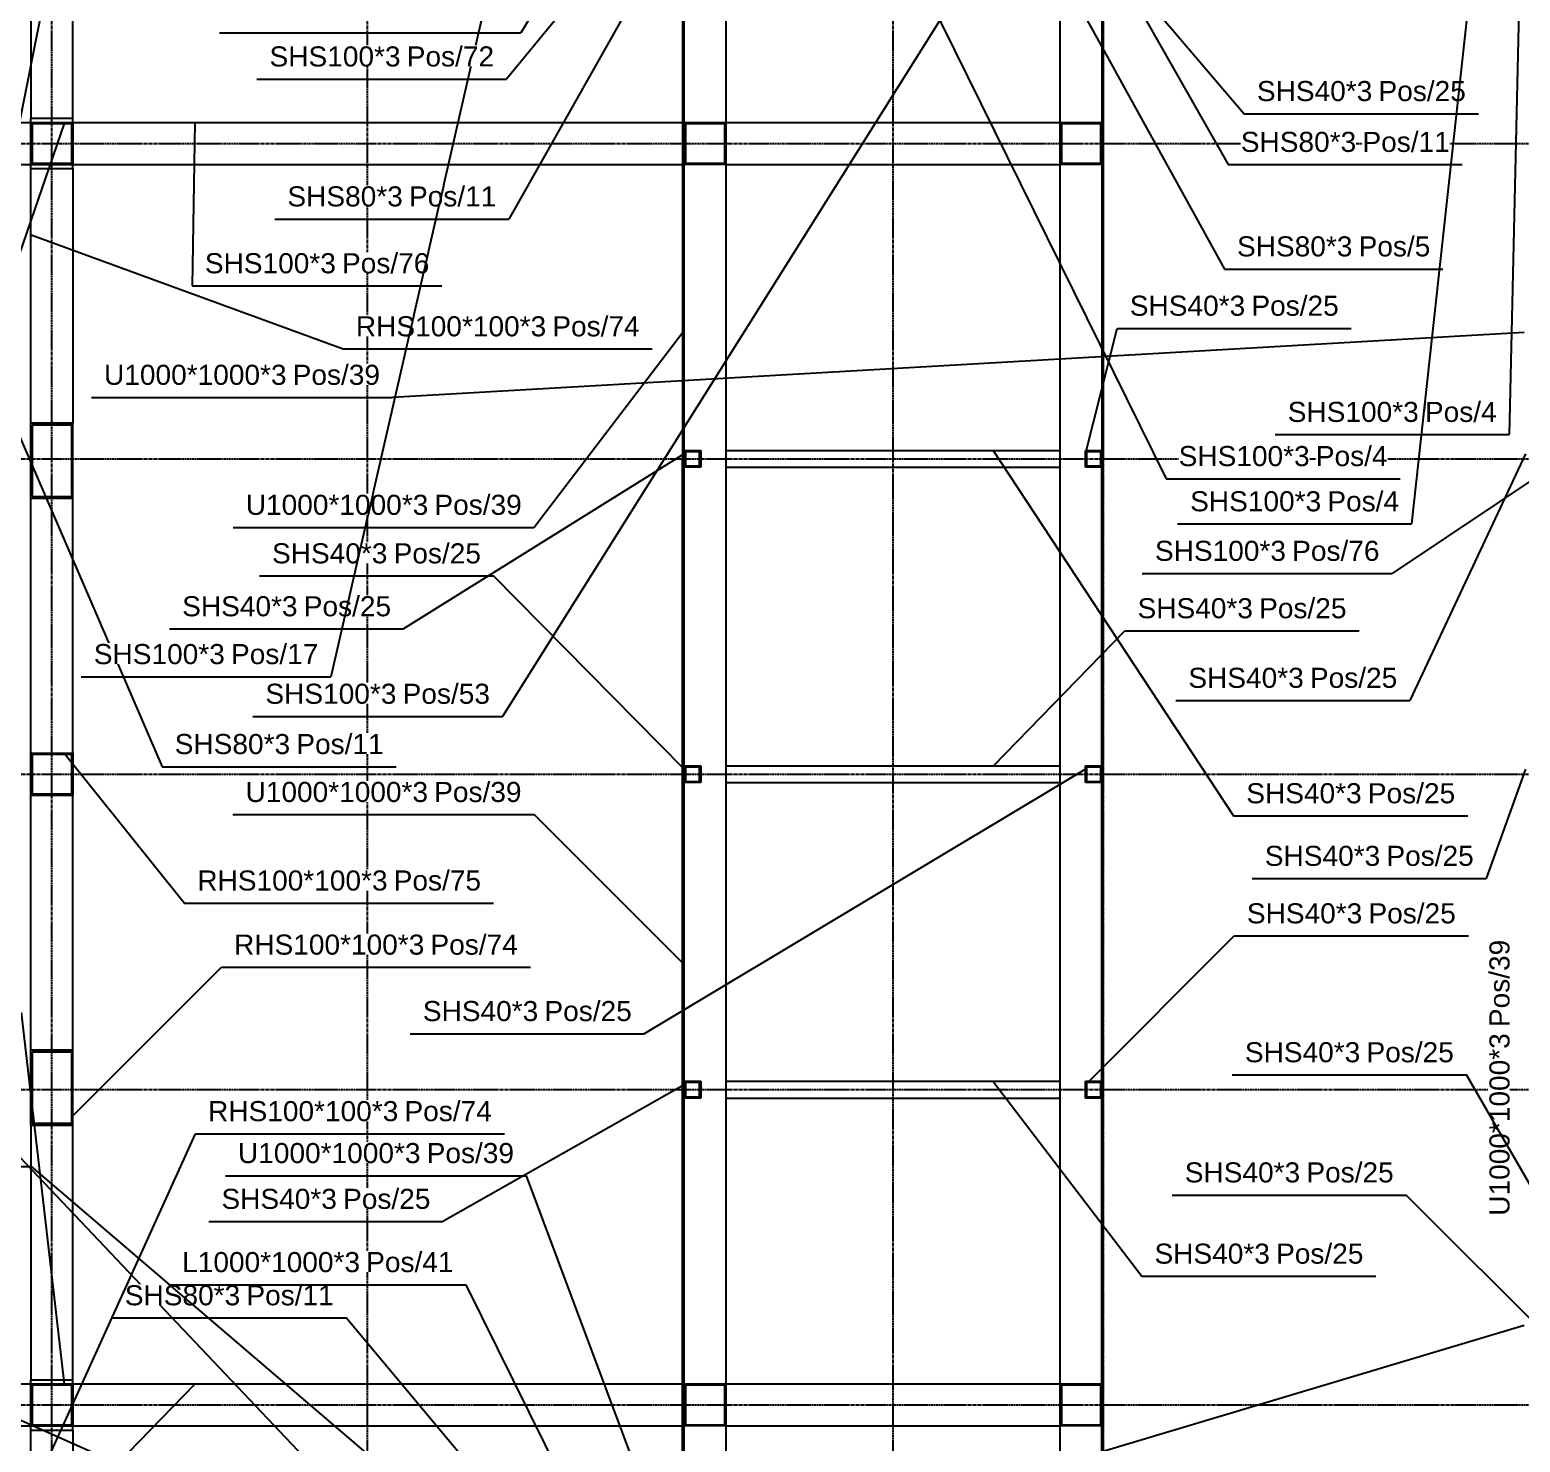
# Model space of a CAD drawing. Header units: millimetres. Extents: x -57554 to 16546, y 2142 to 98430.
# Drawn here: x 1013 to 4556, y 18729 to 22088 of the extents above; entities that cross this region are included whole.
import ezdxf

# ---------------------------------------------------------------- set-up
doc = ezdxf.new("R2010")
doc.units = ezdxf.units.MM
doc.linetypes.add('DXK_LINE_DOT3', pattern=[5.9187, 2.979, -0.9799, 0.9799, -0.9799])
doc.layers.add('S-Z2-A_TEXTUAL_ANNOTATION', color=7, linetype='Continuous')
doc.styles.add('Arial', font='ARIAL.TTF', dxfattribs={"height": 0.2})

msp = doc.modelspace()

# ---------------------------------------------------------------- linework, layer by layer
at = {"color": 1, "linetype": 'DXK_LINE_DOT3'}
for p, q in [((1065.2, 13818), (1065.2, 26818)), ((1815.2, 13818), (1815.2, 26818)), ((2565.2, 13818), (2565.2, 26818)), ((3065.2, 13818), (3065.2, 26818)), ((3565.2, 13818), (3565.2, 26818)), ((-6934.8, 21818), (15065.2, 21818)), ((-6934.8, 21068), (15065.2, 21068)), ((-6934.8, 20318), (15065.2, 20318)), ((-6934.8, 19568), (15065.2, 19568)), ((-6934.8, 18818), (15065.2, 18818))]:
    msp.add_line(p, q, dxfattribs=at)
at = {"color": 2, "linetype": 'Continuous'}
for p, q in [((2565.2, 21068), (2565.2, 22568)), ((2568.2, 21068), (2568.2, 22568)), ((3562.2, 21068), (3562.2, 22568)), ((3565.2, 21068), (3565.2, 22568)), ((1015.2, 22482.4), (1015.2, 21877.9)), ((1115.2, 21877.9), (1115.2, 22482.4)), ((2668.2, 21868), (2668.2, 22421)), ((3462.2, 21868), (3462.2, 22321)), ((-1884.8, 21868), (1015.2, 21868)), ((1015.2, 21868), (1015.2, 21877.9)), ((1015.2, 21877.9), (1115.2, 21877.9)), ((1015.2, 21768), (1015.2, 21868)), ((1015.2, 21868), (1115.2, 21868)), ((1112.2, 21865), (1018.2, 21865)), ((1018.2, 21865), (1018.2, 21771)), ((1112.2, 21771), (1112.2, 21865)), ((1115.2, 21868), (1115.2, 21877.9)), ((1115.2, 21868), (1115.2, 21768)), ((1115.2, 21868), (2565.2, 21868)), ((2568.2, 21768), (2568.2, 21868)), ((2568.2, 21868), (2668.2, 21868)), ((2665.2, 21865), (2571.2, 21865)), ((2571.2, 21865), (2571.2, 21771)), ((2665.2, 21771), (2665.2, 21865)), ((2668.2, 21868), (3462.2, 21868)), ((2668.2, 21768), (2668.2, 21868)), ((3462.2, 21768), (3462.2, 21868)), ((3462.2, 21868), (3562.2, 21868)), ((3559.2, 21865), (3465.2, 21865)), ((3465.2, 21865), (3465.2, 21771)), ((3559.2, 21771), (3559.2, 21865)), ((3562.2, 21768), (3562.2, 21868)), ((-414.8, 21768), (1015.2, 21768)), ((1015.2, 21758.2), (1015.2, 21768)), ((1015.2, 21768), (1115.2, 21768)), ((1015.2, 21153.7), (1015.2, 21758.2)), ((1015.2, 21758.2), (1115.2, 21758.2)), ((1018.2, 21771), (1112.2, 21771)), ((1115.2, 21758.2), (1115.2, 21768)), ((1115.2, 21768), (2565.2, 21768)), ((1115.2, 21758.2), (1115.2, 21153.7)), ((2668.2, 21768), (2568.2, 21768)), ((2571.2, 21771), (2665.2, 21771)), ((2668.2, 18868), (2668.2, 21768)), ((2668.2, 21768), (3462.2, 21768)), ((3462.2, 18868), (3462.2, 21768)), ((3562.2, 21768), (3462.2, 21768)), ((3465.2, 21771), (3559.2, 21771)), ((1015.2, 20973.4), (1015.2, 21153.7)), ((1015.2, 21153.7), (1115.2, 21153.7)), ((1112.2, 21148.3), (1018.2, 21148.3)), ((1018.2, 21148.3), (1018.2, 20978.8)), ((1112.2, 20978.8), (1112.2, 21148.3)), ((1115.2, 20973.4), (1115.2, 21153.7)), ((2568.2, 21088), (2608.2, 21088)), ((2568.2, 21048), (2568.2, 21088)), ((2605.2, 21085), (2571.2, 21085)), ((2571.2, 21085), (2571.2, 21051)), ((2605.2, 21051), (2605.2, 21085)), ((2608.2, 21088), (2608.2, 21048)), ((2668.2, 21088), (3462.2, 21088)), ((3522.2, 21088), (3562.2, 21088)), ((3522.2, 21048), (3522.2, 21088)), ((3559.2, 21085), (3525.2, 21085)), ((3525.2, 21085), (3525.2, 21051)), ((3559.2, 21051), (3559.2, 21085)), ((3562.2, 21088), (3562.2, 21048)), ((2564.7, 19568), (2564.7, 21068)), ((2567.7, 21068), (2564.7, 21068)), ((2565.2, 21068), (2568.2, 21068)), ((2567.7, 19568), (2567.7, 21068)), ((2568.2, 20338), (2568.2, 21048)), ((2608.2, 21048), (2568.2, 21048)), ((2571.2, 21051), (2605.2, 21051)), ((2668.2, 21048), (3462.2, 21048)), ((3562.2, 21048), (3522.2, 21048)), ((3525.2, 21051), (3559.2, 21051)), ((3561.7, 19568), (3561.7, 21068)), ((3561.7, 21068), (3564.7, 21068)), ((3562.2, 21068), (3565.2, 21068)), ((3564.7, 19568), (3564.7, 21068)), ((1018.2, 20978.8), (1112.2, 20978.8)), ((1015.2, 20368), (1015.2, 20973.4)), ((1115.2, 20973.4), (1015.2, 20973.4)), ((1115.2, 20368), (1115.2, 20973.4)), ((1015.2, 20268), (1015.2, 20368)), ((1015.2, 20368), (1115.2, 20368)), ((1112.2, 20365), (1018.2, 20365)), ((1018.2, 20365), (1018.2, 20271)), ((1112.2, 20271), (1112.2, 20365)), ((1115.2, 20368), (1115.2, 20268)), ((2568.2, 20338), (2608.2, 20338)), ((2568.2, 20298), (2568.2, 20338)), ((2605.2, 20335), (2571.2, 20335)), ((2571.2, 20335), (2571.2, 20301)), ((2605.2, 20301), (2605.2, 20335)), ((2608.2, 20338), (2608.2, 20298)), ((2668.2, 20338), (3462.2, 20338)), ((3522.2, 20338), (3562.2, 20338)), ((3522.2, 20298), (3522.2, 20338)), ((3559.2, 20335), (3525.2, 20335)), ((3525.2, 20335), (3525.2, 20301)), ((3559.2, 20301), (3559.2, 20335)), ((3562.2, 20338), (3562.2, 20298)), ((1018.2, 20271), (1112.2, 20271)), ((2568.2, 19588), (2568.2, 20298)), ((2608.2, 20298), (2568.2, 20298)), ((2571.2, 20301), (2605.2, 20301)), ((2668.2, 20298), (3462.2, 20298)), ((3562.2, 20298), (3522.2, 20298)), ((3525.2, 20301), (3559.2, 20301)), ((1015.2, 19662.7), (1015.2, 20268)), ((1015.2, 20268), (1115.2, 20268)), ((1115.2, 19662.7), (1115.2, 20268)), ((1015.2, 19482.4), (1015.2, 19662.7)), ((1015.2, 19662.7), (1115.2, 19662.7)), ((1112.2, 19657.3), (1018.2, 19657.3)), ((1018.2, 19657.3), (1018.2, 19487.8)), ((1112.2, 19487.8), (1112.2, 19657.3)), ((1115.2, 19482.4), (1115.2, 19662.7)), ((2564.7, 18068), (2564.7, 19568)), ((2567.7, 19568), (2564.7, 19568)), ((2564.7, 19568), (2567.7, 19568)), ((2567.7, 19568), (2568.2, 19568)), ((2567.7, 18068), (2567.7, 19568)), ((2567.7, 19568), (2568.2, 19568)), ((2568.2, 19588), (2608.2, 19588)), ((2568.2, 19548), (2568.2, 19588)), ((2605.2, 19585), (2571.2, 19585)), ((2571.2, 19585), (2571.2, 19551)), ((2605.2, 19551), (2605.2, 19585)), ((2608.2, 19588), (2608.2, 19548)), ((2668.2, 19588), (3462.2, 19588)), ((3522.2, 19588), (3562.2, 19588)), ((3522.2, 19548), (3522.2, 19588)), ((3559.2, 19585), (3525.2, 19585)), ((3525.2, 19585), (3525.2, 19551)), ((3559.2, 19551), (3559.2, 19585)), ((3561.7, 18068), (3561.7, 19568)), ((3561.7, 19568), (3564.7, 19568)), ((3561.7, 19568), (3564.7, 19568)), ((3562.2, 19588), (3562.2, 19548)), ((3564.7, 18068), (3564.7, 19568)), ((2568.2, 18868), (2568.2, 19548)), ((2608.2, 19548), (2568.2, 19548)), ((2571.2, 19551), (2605.2, 19551)), ((2668.2, 19548), (3462.2, 19548)), ((3562.2, 19548), (3522.2, 19548)), ((3525.2, 19551), (3559.2, 19551)), ((1015.2, 19482.4), (1015.2, 18877.9)), ((1115.2, 19482.4), (1015.2, 19482.4)), ((1018.2, 19487.8), (1112.2, 19487.8)), ((1115.2, 18877.9), (1115.2, 19482.4)), ((3564.7, 18708.3), (4565.7, 19007.4)), ((-1884.8, 18868), (1015.2, 18868)), ((1015.2, 18868), (1015.2, 18877.9)), ((1015.2, 18877.9), (1115.2, 18877.9)), ((1015.2, 18768), (1015.2, 18868)), ((1015.2, 18868), (1115.2, 18868)), ((1112.2, 18865), (1018.2, 18865)), ((1018.2, 18865), (1018.2, 18771)), ((1112.2, 18771), (1112.2, 18865)), ((1115.2, 18868), (1115.2, 18877.9)), ((1115.2, 18868), (1115.2, 18768)), ((1115.2, 18868), (2564.7, 18868)), ((2568.2, 18768), (2568.2, 18868)), ((2568.2, 18868), (2668.2, 18868)), ((2665.2, 18865), (2571.2, 18865)), ((2571.2, 18865), (2571.2, 18771)), ((2665.2, 18771), (2665.2, 18865)), ((2668.2, 18868), (3462.2, 18868)), ((2668.2, 18768), (2668.2, 18868)), ((3462.2, 18768), (3462.2, 18868)), ((3462.2, 18868), (3562.2, 18868)), ((3559.2, 18865), (3465.2, 18865)), ((3465.2, 18865), (3465.2, 18771)), ((3559.2, 18771), (3559.2, 18865)), ((3562.2, 18768), (3562.2, 18868)), ((-1884.8, 18768), (1015.2, 18768)), ((1015.2, 18758.2), (1015.2, 18768)), ((1015.2, 18768), (1115.2, 18768)), ((1015.2, 18153.7), (1015.2, 18758.2)), ((1015.2, 18758.2), (1115.2, 18758.2)), ((1018.2, 18771), (1112.2, 18771)), ((1115.2, 18758.2), (1115.2, 18768)), ((1115.2, 18768), (2564.7, 18768)), ((1115.2, 18758.2), (1115.2, 18153.7)), ((2568.2, 18088), (2568.2, 18768)), ((2668.2, 18768), (2568.2, 18768)), ((2571.2, 18771), (2665.2, 18771)), ((2668.2, 17821), (2668.2, 18768)), ((2668.2, 18768), (3462.2, 18768)), ((3462.2, 17821), (3462.2, 18768)), ((3562.2, 18768), (3462.2, 18768)), ((3465.2, 18771), (3559.2, 18771))]:
    msp.add_line(p, q, dxfattribs=at)
at = {"layer": 'S-Z2-A_TEXTUAL_ANNOTATION'}
for p, q in [((2825.6, 23594.3), (3861.8, 21767.9)), ((28.6, 23342.3), (1327.2, 20335.9)), ((2904.7, 23239.5), (3852.8, 21519.4)), ((2825.6, 22831.3), (2151.7, 21638.3)), ((4568.6, 22835.3), (4530, 21125.8)), ((2565.6, 22718.7), (2179.7, 22080.8)), ((3303.1, 22587.5), (3900.1, 21888.8)), ((3462.6, 22568.3), (2136.4, 20455.5)), ((1114.7, 22505.3), (688.3, 20364.6)), ((2568.6, 22484.8), (2146.2, 21971.1)), ((1463.7, 22080.8), (2179.7, 22080.8)), ((1552.6, 21971.1), (2146.2, 21971.1)), ((1094.9, 21867.5), (619.4, 20492.9)), ((1405.4, 21867.5), (1398.8, 21479.3)), ((3900.1, 21888.8), (4456.7, 21888.8)), ((3861.8, 21767.9), (4418.4, 21767.9)), ((1595.1, 21638.3), (2151.7, 21638.3)), ((1015.6, 21600.8), (1757.9, 21329.3)), ((3852.8, 21519.4), (4372.3, 21519.4)), ((1398.8, 21479.3), (1992.4, 21479.3)), ((3522.6, 21079.7), (3597.9, 21378.3)), ((3597.9, 21378.3), (4154.5, 21378.3)), ((1757.9, 21329.3), (2492.4, 21329.3)), ((1159.1, 21214), (1875.1, 21214)), ((3973.4, 21125.8), (4530, 21125.8)), ((2568.6, 21079.7), (1901.4, 20663.6)), ((4568.6, 21079.7), (4293.6, 20493.4)), ((3714.1, 21020.7), (4270.7, 21020.7)), ((3741.4, 20913.2), (4298, 20913.2)), ((1496.1, 20904.8), (2212.1, 20904.8)), ((1558.5, 20789.4), (2115.1, 20789.4)), ((3657.7, 20795.4), (4251.4, 20795.4)), ((1344.9, 20663.6), (1901.4, 20663.6)), ((3303.1, 20337.5), (3616.3, 20658.9)), ((3616.3, 20658.9), (4172.9, 20658.9)), ((3737.1, 20493.4), (4293.6, 20493.4)), ((1542.8, 20455.5), (2136.4, 20455.5)), ((1327.2, 20335.9), (1883.8, 20335.9)), ((3522.6, 20329.7), (2473.6, 19700.9)), ((4568.6, 20329.7), (4475.5, 20070)), ((1495.6, 20221.9), (2211.6, 20221.9)), ((2565.1, 19868.3), (2211.6, 20221.9)), ((3874.8, 20218.9), (4431.4, 20218.9)), ((3918.9, 20070), (4475.5, 20070)), ((1380.8, 20011.4), (2115.3, 20011.4)), ((3522.6, 19579.7), (3876.2, 19933.3)), ((3876.2, 19933.3), (4432.8, 19933.3)), ((1114.7, 19505.3), (1468.2, 19858.9)), ((1468.2, 19858.9), (2202.7, 19858.9)), ((1094.9, 18867.5), (992.9, 19751.1)), ((1917.1, 19700.9), (2473.6, 19700.9)), ((3871.5, 19603), (4428.1, 19603)), ((2568.6, 19579.7), (1994.9, 19254.3)), ((3303.1, 19587.5), (3656.6, 19124)), ((2568.6, 17741.3), (930.2, 19469.3)), ((1406.4, 19462.9), (2140.9, 19462.9)), ((459.7, 19384.9), (1016.3, 19384.9)), ((1477.6, 19363.2), (2193.6, 19363.2)), ((2565.1, 18368.3), (2193.6, 19363.2)), ((3728.6, 19317.2), (4285.2, 19317.2)), ((1438.3, 19254.3), (1994.9, 19254.3)), ((2935.2, 17317.5), (2049.8, 19103.9)), ((3656.6, 19124), (4213.2, 19124)), ((1208.5, 19025), (1765.1, 19025)), ((2825.6, 17757.3), (1765.1, 19025)), ((2568.6, 18079.7), (535.9, 18983.2)), ((1405.4, 18867.5), (-2483.6, 14868.5))]:
    msp.add_line(p, q, dxfattribs=at)

# ---------------------------------------------------------------- wipeouts: each hides what was drawn before it
for points in [[(4204.2, 21918.8), (4204.2, 21968.8), (3930.1, 21968.8), (3930.1, 21918.8)], [(4156.9, 21549.4), (4156.9, 21599.4), (3882.8, 21599.4), (3882.8, 21549.4)], [(3902, 21408.3), (3902, 21458.3), (3627.9, 21458.3), (3627.9, 21408.3)], [(1649, 20693.6), (1649, 20743.6), (1374.9, 20743.6), (1374.9, 20693.6)], [(1631.3, 20365.9), (1631.3, 20415.9), (1357.2, 20415.9), (1357.2, 20365.9)], [(4178.9, 20248.9), (4178.9, 20298.9), (3904.8, 20298.9), (3904.8, 20248.9)], [(4223, 20100), (4223, 20150), (3948.9, 20150), (3948.9, 20100)], [(4180.3, 19963.3), (4180.3, 20013.3), (3906.2, 20013.3), (3906.2, 19963.3)], [(2221.2, 19730.9), (2221.2, 19780.9), (1947.1, 19780.9), (1947.1, 19730.9)], [(4175.6, 19633), (4175.6, 19683), (3901.5, 19683), (3901.5, 19633)], [(4032.7, 19347.2), (4032.7, 19397.2), (3758.6, 19397.2), (3758.6, 19347.2)], [(3960.7, 19154), (3960.7, 19204), (3686.6, 19204), (3686.6, 19154)]]:
    msp.add_wipeout(points).dxf.layer = 'S-Z2-A_TEXTUAL_ANNOTATION'

# ---------------------------------------------------------------- next in the draw order: linework, layer by layer
for p, q in [((2568.6, 23341.3), (3714.1, 21020.7)), ((1094.9, 20367.5), (1380.8, 20011.4))]:
    msp.add_line(p, q, dxfattribs=at)

# ---------------------------------------------------------------- next in the draw order: wipeouts: each hides what was drawn before it
for points in [[(4426.7, 21918.8), (4426.7, 21968.8), (4219.2, 21968.8), (4219.2, 21918.8)], [(4166, 21797.9), (4166, 21847.9), (3891.8, 21847.9), (3891.8, 21797.9)], [(1899.2, 21668.3), (1899.2, 21718.3), (1625.1, 21718.3), (1625.1, 21668.3)], [(4342.3, 21549.4), (4342.3, 21599.4), (4171.9, 21599.4), (4171.9, 21549.4)], [(1739.9, 21509.3), (1739.9, 21559.3), (1428.8, 21559.3), (1428.8, 21509.3)], [(4124.5, 21408.3), (4124.5, 21458.3), (3917, 21458.3), (3917, 21408.3)], [(2239.9, 21359.3), (2239.9, 21409.3), (1787.9, 21409.3), (1787.9, 21359.3)], [(1622.6, 21244), (1622.6, 21294), (1189.1, 21294), (1189.1, 21244)], [(4055.2, 21050.7), (4055.2, 21100.7), (3744.1, 21100.7), (3744.1, 21050.7)], [(1959.6, 20934.8), (1959.6, 20984.8), (1526.1, 20984.8), (1526.1, 20934.8)], [(1862.6, 20819.4), (1862.6, 20869.4), (1588.5, 20869.4), (1588.5, 20819.4)], [(1871.4, 20693.6), (1871.4, 20743.6), (1664, 20743.6), (1664, 20693.6)], [(1476, 20579.8), (1476, 20629.8), (1164.8, 20629.8), (1164.8, 20579.8)], [(1884, 20485.5), (1884, 20535.5), (1572.8, 20535.5), (1572.8, 20485.5)], [(1853.8, 20365.9), (1853.8, 20415.9), (1646.3, 20415.9), (1646.3, 20365.9)], [(1959.1, 20251.9), (1959.1, 20301.9), (1525.6, 20301.9), (1525.6, 20251.9)], [(4401.4, 20248.9), (4401.4, 20298.9), (4193.9, 20298.9), (4193.9, 20248.9)], [(4445.5, 20100), (4445.5, 20150), (4238, 20150), (4238, 20100)], [(1862.8, 20041.4), (1862.8, 20091.4), (1410.8, 20091.4), (1410.8, 20041.4)], [(4402.8, 19963.3), (4402.8, 20013.3), (4195.3, 20013.3), (4195.3, 19963.3)], [(1950.2, 19888.9), (1950.2, 19938.9), (1498.2, 19938.9), (1498.2, 19888.9)], [(2443.6, 19730.9), (2443.6, 19780.9), (2236.2, 19780.9), (2236.2, 19730.9)], [(4530.7, 19701.6), (4480.7, 19701.6), (4480.7, 19268), (4530.7, 19268)], [(4398.1, 19633), (4398.1, 19683), (4190.6, 19683), (4190.6, 19633)], [(1888.4, 19492.9), (1888.4, 19542.9), (1436.4, 19542.9), (1436.4, 19492.9)], [(4255.2, 19347.2), (4255.2, 19397.2), (4047.7, 19397.2), (4047.7, 19347.2)], [(1742.5, 19284.3), (1742.5, 19334.3), (1468.3, 19334.3), (1468.3, 19284.3)], [(4183.2, 19154), (4183.2, 19204), (3975.7, 19204), (3975.7, 19154)], [(1512.6, 19055), (1512.6, 19105), (1238.5, 19105), (1238.5, 19055)]]:
    msp.add_wipeout(points).dxf.layer = 'S-Z2-A_TEXTUAL_ANNOTATION'

# ---------------------------------------------------------------- next in the draw order: linework, layer by layer
for p, q in [((3303.1, 21087.5), (3874.8, 20218.9)), ((1134.8, 20549.8), (1728.5, 20549.8)), ((5303.1, 18087.5), (4428.1, 19603)), ((5522.6, 18079.7), (4285.2, 19317.2))]:
    msp.add_line(p, q, dxfattribs=at)

# ---------------------------------------------------------------- next in the draw order: texts
at = {"layer": 'S-Z2-A_TEXTUAL_ANNOTATION', "style": 'Arial'}
for s, p in [('SHS40*3', (3930.1, 21918.8)), ('Pos/25', (4219.2, 21918.8)), ('SHS80*3', (3882.8, 21549.4)), ('Pos/5', (4171.9, 21549.4)), ('SHS40*3', (3627.9, 21408.3)), ('Pos/25', (3917, 21408.3)), ('SHS40*3', (1374.9, 20693.6)), ('Pos/25', (1664, 20693.6)), ('SHS80*3', (1357.2, 20365.9)), ('Pos/11', (1646.3, 20365.9)), ('SHS40*3', (3904.8, 20248.9)), ('Pos/25', (4193.9, 20248.9)), ('SHS40*3', (3948.9, 20100)), ('Pos/25', (4238, 20100)), ('SHS40*3', (3906.2, 19963.3)), ('Pos/25', (4195.3, 19963.3)), ('SHS40*3', (1947.1, 19730.9)), ('Pos/25', (2236.2, 19730.9)), ('SHS40*3', (3901.5, 19633)), ('Pos/25', (4190.6, 19633)), ('SHS40*3', (3758.6, 19347.2)), ('Pos/25', (4047.7, 19347.2)), ('SHS40*3', (3686.6, 19154)), ('Pos/25', (3975.7, 19154))]:
    msp.add_text(s, height=47.75, dxfattribs=at).set_placement(p)

# ---------------------------------------------------------------- next in the draw order: wipeouts: each hides what was drawn before it
for points in [[(4388.4, 21797.9), (4388.4, 21847.9), (4181, 21847.9), (4181, 21797.9)], [(2121.7, 21668.3), (2121.7, 21718.3), (1914.2, 21718.3), (1914.2, 21668.3)], [(1962.4, 21509.3), (1962.4, 21559.3), (1754.9, 21559.3), (1754.9, 21509.3)], [(2462.4, 21359.3), (2462.4, 21409.3), (2254.9, 21409.3), (2254.9, 21359.3)], [(1845.1, 21244), (1845.1, 21294), (1637.6, 21294), (1637.6, 21244)], [(4240.7, 21050.7), (4240.7, 21100.7), (4070.2, 21100.7), (4070.2, 21050.7)], [(2182.1, 20934.8), (2182.1, 20984.8), (1974.6, 20984.8), (1974.6, 20934.8)], [(2085.1, 20819.4), (2085.1, 20869.4), (1877.6, 20869.4), (1877.6, 20819.4)], [(1698.5, 20579.8), (1698.5, 20629.8), (1491, 20629.8), (1491, 20579.8)], [(2106.4, 20485.5), (2106.4, 20535.5), (1899, 20535.5), (1899, 20485.5)], [(2181.6, 20251.9), (2181.6, 20301.9), (1974.1, 20301.9), (1974.1, 20251.9)], [(2085.3, 20041.4), (2085.3, 20091.4), (1877.8, 20091.4), (1877.8, 20041.4)], [(2172.7, 19888.9), (2172.7, 19938.9), (1965.2, 19938.9), (1965.2, 19888.9)], [(4530.7, 19924.1), (4480.7, 19924.1), (4480.7, 19716.6), (4530.7, 19716.6)], [(2110.9, 19492.9), (2110.9, 19542.9), (1903.4, 19542.9), (1903.4, 19492.9)], [(1964.9, 19284.3), (1964.9, 19334.3), (1757.5, 19334.3), (1757.5, 19284.3)], [(1735.1, 19055), (1735.1, 19105), (1527.6, 19105), (1527.6, 19055)]]:
    msp.add_wipeout(points).dxf.layer = 'S-Z2-A_TEXTUAL_ANNOTATION'

# ---------------------------------------------------------------- next in the draw order: linework, layer by layer
at = {"layer": 'S-Z2-A_TEXTUAL_ANNOTATION'}
for p, q in [((2363.4, 23321.5), (1728.5, 20549.8)), ((4565.6, 21368.3), (1875.1, 21214)), ((2565.6, 21368.3), (2212.1, 20904.8)), ((2568.6, 20329.7), (2115.1, 20789.4)), ((3462.6, 17294.7), (1016.3, 19384.9)), ((1344.9, 19103.9), (2049.8, 19103.9))]:
    msp.add_line(p, q, dxfattribs=at)

# ---------------------------------------------------------------- next in the draw order: texts
at = {"layer": 'S-Z2-A_TEXTUAL_ANNOTATION', "style": 'Arial'}
for s, height, p in [('SHS80*3', 47.75, (3891.8, 21797.9)), ('Pos/11', 47.75, (4181, 21797.9)), ('SHS80*3', 47.75, (1625.1, 21668.3)), ('Pos/11', 47.75, (1914.2, 21668.3)), ('SHS100*3', 47.75, (1428.8, 21509.3)), ('Pos/76', 47.75, (1754.9, 21509.3)), ('RHS100*100*3', 47.754, (1787.9, 21359.3)), ('Pos/74', 47.75, (2254.9, 21359.3)), ('U1000*1000*3', 47.754, (1189.1, 21244)), ('Pos/39', 47.75, (1637.6, 21244)), ('SHS100*3', 47.75, (3744.1, 21050.7)), ('Pos/4', 47.75, (4070.2, 21050.7)), ('U1000*1000*3', 47.754, (1526.1, 20934.8)), ('Pos/39', 47.75, (1974.6, 20934.8)), ('SHS40*3', 47.75, (1588.5, 20819.4)), ('Pos/25', 47.75, (1877.6, 20819.4)), ('SHS100*3', 47.75, (1164.8, 20579.8)), ('Pos/17', 47.75, (1491, 20579.8)), ('SHS100*3', 47.75, (1572.8, 20485.5)), ('Pos/53', 47.75, (1899, 20485.5)), ('U1000*1000*3', 47.754, (1525.6, 20251.9)), ('Pos/39', 47.75, (1974.1, 20251.9)), ('Pos/75', 47.75, (1877.8, 20041.4)), ('RHS100*100*3', 47.754, (1410.8, 20041.4)), ('RHS100*100*3', 47.754, (1498.2, 19888.9)), ('Pos/74', 47.75, (1965.2, 19888.9)), ('RHS100*100*3', 47.754, (1436.4, 19492.9)), ('Pos/74', 47.75, (1903.4, 19492.9)), ('SHS40*3', 47.75, (1468.3, 19284.3)), ('Pos/25', 47.75, (1757.5, 19284.3)), ('SHS80*3', 47.75, (1238.5, 19055)), ('Pos/11', 47.75, (1527.6, 19055))]:
    msp.add_text(s, height=height, dxfattribs=at).set_placement(p)
for s, height, p in [('Pos/39', 47.75, (4530.7, 19716.6)), ('U1000*1000*3', 47.754, (4530.7, 19268))]:
    msp.add_text(s, height=height, rotation=90.0002, dxfattribs=at).set_placement(p)

# ---------------------------------------------------------------- next in the draw order: wipeouts: each hides what was drawn before it
for points in [[(4082.6, 20943.2), (4082.6, 20993.2), (3771.4, 20993.2), (3771.4, 20943.2)], [(3998.9, 20825.4), (3998.9, 20875.4), (3687.7, 20875.4), (3687.7, 20825.4)], [(3920.4, 20688.9), (3920.4, 20738.9), (3646.3, 20738.9), (3646.3, 20688.9)], [(4041.2, 20523.4), (4041.2, 20573.4), (3767.1, 20573.4), (3767.1, 20523.4)]]:
    msp.add_wipeout(points).dxf.layer = 'S-Z2-A_TEXTUAL_ANNOTATION'

# ---------------------------------------------------------------- next in the draw order: wipeouts: each hides what was drawn before it
for points in [[(1893.8, 22001.1), (1893.8, 22051.1), (1582.6, 22051.1), (1582.6, 22001.1)], [(4314.6, 21155.8), (4314.6, 21205.8), (4003.4, 21205.8), (4003.4, 21155.8)], [(4268, 20943.2), (4268, 20993.2), (4097.6, 20993.2), (4097.6, 20943.2)], [(4221.4, 20825.4), (4221.4, 20875.4), (4013.9, 20875.4), (4013.9, 20825.4)], [(4142.9, 20688.9), (4142.9, 20738.9), (3935.4, 20738.9), (3935.4, 20688.9)], [(4263.6, 20523.4), (4263.6, 20573.4), (4056.2, 20573.4), (4056.2, 20523.4)], [(1941.2, 19393.2), (1941.2, 19443.2), (1507.6, 19443.2), (1507.6, 19393.2)], [(1797.4, 19133.9), (1797.4, 19183.9), (1374.9, 19183.9), (1374.9, 19133.9)]]:
    msp.add_wipeout(points).dxf.layer = 'S-Z2-A_TEXTUAL_ANNOTATION'

# ---------------------------------------------------------------- next in the draw order: linework, layer by layer
at = {"layer": 'S-Z2-A_TEXTUAL_ANNOTATION'}
msp.add_line((1015.6, 18600.8), (1406.4, 19462.9), dxfattribs=at)

# ---------------------------------------------------------------- next in the draw order: texts
at = {"layer": 'S-Z2-A_TEXTUAL_ANNOTATION', "style": 'Arial'}
for s, p in [('SHS100*3', (3771.4, 20943.2)), ('Pos/4', (4097.6, 20943.2)), ('SHS100*3', (3687.7, 20825.4)), ('Pos/76', (4013.9, 20825.4)), ('SHS40*3', (3646.3, 20688.9)), ('Pos/25', (3935.4, 20688.9)), ('SHS40*3', (3767.1, 20523.4)), ('Pos/25', (4056.2, 20523.4))]:
    msp.add_text(s, height=47.75, dxfattribs=at).set_placement(p)

# ---------------------------------------------------------------- next in the draw order: wipeouts: each hides what was drawn before it
for points in [[(2116.2, 22001.1), (2116.2, 22051.1), (1908.8, 22051.1), (1908.8, 22001.1)], [(4500, 21155.8), (4500, 21205.8), (4329.6, 21205.8), (4329.6, 21155.8)], [(2163.6, 19393.2), (2163.6, 19443.2), (1956.2, 19443.2), (1956.2, 19393.2)], [(2019.8, 19133.9), (2019.8, 19183.9), (1812.4, 19183.9), (1812.4, 19133.9)]]:
    msp.add_wipeout(points).dxf.layer = 'S-Z2-A_TEXTUAL_ANNOTATION'

# ---------------------------------------------------------------- next in the draw order: linework, layer by layer
at = {"layer": 'S-Z2-A_TEXTUAL_ANNOTATION'}
for p, q in [((4568.6, 23400.7), (4298, 20913.2)), ((5855.4, 21867.5), (4251.4, 20795.4))]:
    msp.add_line(p, q, dxfattribs=at)

# ---------------------------------------------------------------- next in the draw order: texts
at = {"layer": 'S-Z2-A_TEXTUAL_ANNOTATION', "style": 'Arial'}
for s, height, p in [('SHS100*3', 47.75, (1582.6, 22001.1)), ('Pos/72', 47.75, (1908.8, 22001.1)), ('SHS100*3', 47.75, (4003.4, 21155.8)), ('Pos/4', 47.75, (4329.6, 21155.8)), ('U1000*1000*3', 47.754, (1507.6, 19393.2)), ('Pos/39', 47.75, (1956.2, 19393.2)), ('L1000*1000*3', 47.754, (1374.9, 19133.9)), ('Pos/41', 47.75, (1812.4, 19133.9))]:
    msp.add_text(s, height=height, dxfattribs=at).set_placement(p)

doc.saveas('drawing.dxf')
